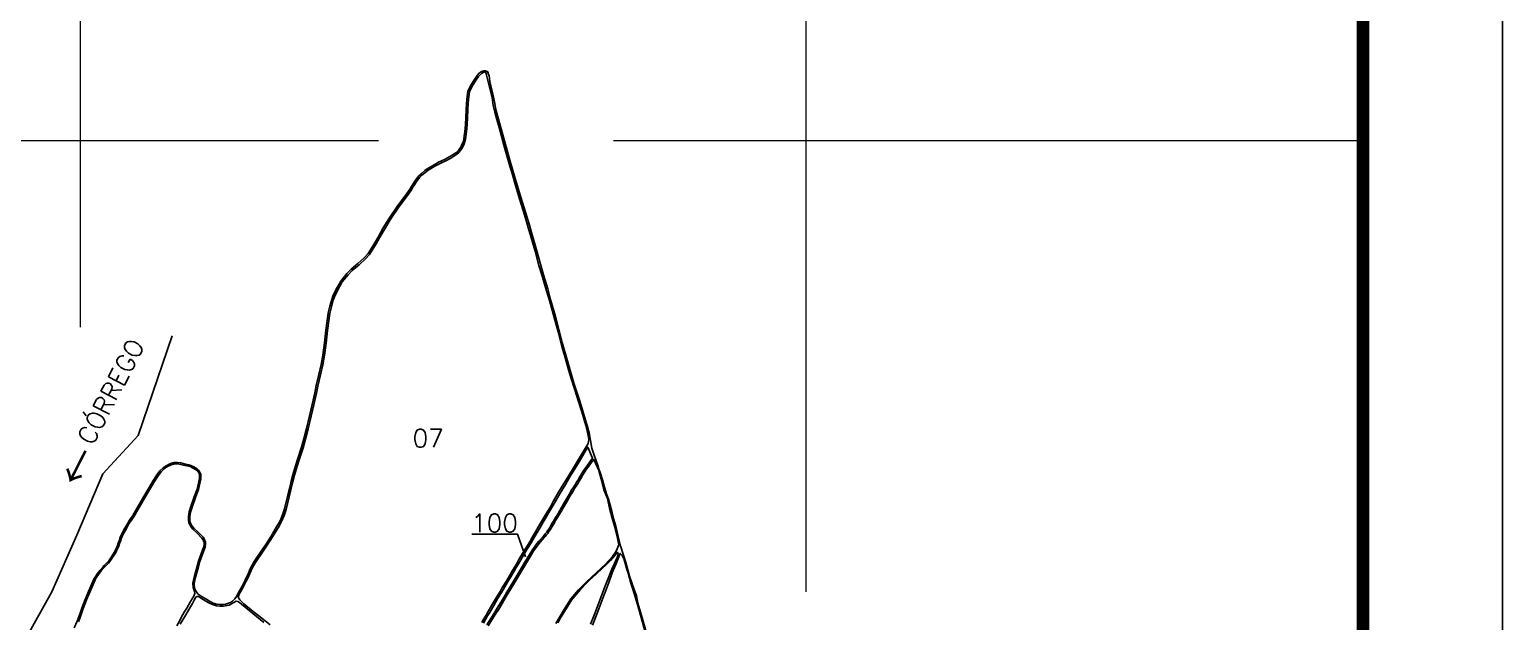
# Model space of a CAD drawing. Extents: x 736398 to 741648, y 7820208 to 7827633.
# Drawn here: x 739009 to 741648, y 7823938 to 7824999 of the extents above; entities that cross this region are included whole.
import ezdxf

# ---------------------------------------------------------------- set-up
doc = ezdxf.new("R2010")
doc.units = 0
doc.linetypes.add('CONTINUO', pattern=[0])
doc.linetypes.add('LIN0', pattern=[0])
for name, color, linetype in [('0114000935', 1, 'Continuous'), ('0114000935005', 5, 'Continuous'), ('0114000935006', 5, 'Continuous'), ('0114000935007', 5, 'Continuous'), ('0114000935084', 5, 'Continuous'), ('0114000935085', 5, 'Continuous'), ('0114000935098', 5, 'Continuous'), ('0114000935100', 5, 'Continuous'), ('CURSOS_D_AGUA', 174, 'Continuous'), ('MARGEM', 7, 'CONTINUO'), ('TEXTO', 7, 'Continuous')]:
    doc.layers.add(name, color=color, linetype=linetype)
doc.layers.add('MALHA', color=253, linetype='Continuous', lineweight=13)
doc.styles.add('SIMPLEX', font='simplex', dxfattribs={"height": 0.2})

msp = doc.modelspace()

# ---------------------------------------------------------------- linework, layer by layer
at = {"layer": '0114000935'}
msp.add_lwpolyline([(740113.6, 7823919.2), (740103.9, 7823952.6), (740101.6, 7823960.7), (740098.7, 7823970.9), (740096.3, 7823983.6), (740092.2, 7823995.3), (740087.6, 7824007.4), (740083.4, 7824019.2), (740080.8, 7824030.3), (740077, 7824043.8), (740072.8, 7824056.9), (740067.5, 7824073.6), (740063.2, 7824090.2), (740059, 7824108.5), (740055.2, 7824122.5), (740052, 7824135.3), (740048, 7824150.6), (740046.2, 7824157), (740043.1, 7824164.6), (740039.1, 7824178.8), (740035, 7824192), (740032.3, 7824201.1), (740029, 7824211.3), (740027.4, 7824216.2), (740024.6, 7824224.2), (740019.1, 7824239.7), (740016.1, 7824248.2), (740013.6, 7824262.1), (740012.6, 7824268.9), (740011.4, 7824276.3), (740010.5, 7824280.3), (740008.1, 7824289), (740005.1, 7824298.8), (740000.1, 7824314.7), (739997.1, 7824325), (739994.2, 7824334.4), (739984.2, 7824365.2), (739973.1, 7824402.5), (739963.1, 7824437.7), (739951, 7824484.3), (739942.4, 7824514.6), (739937.1, 7824533.9), (739929.8, 7824559), (739924.2, 7824578.4), (739916.8, 7824603.8), (739913.4, 7824616.2), (739907.9, 7824635.2), (739904.3, 7824647.9), (739894.8, 7824679.1), (739888.6, 7824699.9), (739877.7, 7824736.1), (739869.5, 7824764.8), (739859.7, 7824799), (739850.5, 7824831.7), (739844.4, 7824855.4), (739841.7, 7824868.8), (739839.9, 7824877.5), (739838, 7824885.9), (739835.3, 7824898), (739833.7, 7824905.4), (739832, 7824916.2), (739829.9, 7824920.5), (739830.3, 7824922), (739829.8, 7824922.9), (739825.9, 7824924.5), (739822.8, 7824924.4), (739818.6, 7824923.2), (739815.1, 7824920.9), (739810.7, 7824916.5), (739804.6, 7824907), (739799.3, 7824898.7), (739794.3, 7824887.9), (739792.2, 7824873.5), (739790.8, 7824856.5), (739790.4, 7824839.2), (739789.3, 7824820.9), (739786.8, 7824802.9), (739786, 7824798.8), (739784.7, 7824795), (739782.9, 7824791), (739780.8, 7824787.2), (739778.4, 7824783.6), (739775.8, 7824780.3), (739772.7, 7824777.7), (739765.8, 7824773.2), (739761.9, 7824770.9), (739753.3, 7824766.2), (739745.5, 7824762.5), (739741.7, 7824760.8), (739733.6, 7824756.4), (739725.4, 7824751.6), (739721.3, 7824749), (739717.2, 7824746.3), (739709.5, 7824739.7), (739705.7, 7824735.7), (739702.2, 7824731.3), (739699, 7824726.7), (739695.9, 7824722.1), (739693.1, 7824717.5), (739690.4, 7824713.1), (739687.7, 7824709), (739681.5, 7824700.9), (739668.5, 7824683.5), (739652.2, 7824659.3), (739642.6, 7824643.1), (739633.3, 7824626.8), (739627.2, 7824616.5), (739621.3, 7824606.7), (739615.4, 7824597.5), (739608.5, 7824589.8), (739597.2, 7824579.5), (739584.9, 7824569.1), (739577.2, 7824561.2), (739566.7, 7824548), (739557.6, 7824532.3), (739552.3, 7824520.9), (739550.2, 7824514.9), (739546.8, 7824502.7), (739543.9, 7824490.4), (739539.7, 7824459.9), (739537.2, 7824437.3), (739534.1, 7824415.4), (739531.2, 7824398.6), (739527.2, 7824380.7), (739522.4, 7824360.5), (739519.8, 7824347.8), (739514.9, 7824326.6), (739510.3, 7824306.3), (739504.9, 7824283.7), (739500.8, 7824267.7), (739495.9, 7824250.1), (739488.8, 7824228.2), (739485.3, 7824217.1), (739480.4, 7824200.7), (739477.6, 7824189.4), (739474.9, 7824178.1), (739471.1, 7824162), (739465.7, 7824139.6), (739462.1, 7824128.8), (739457.5, 7824118.2), (739451.3, 7824107.4), (739441.4, 7824090.9), (739432.2, 7824076.1), (739426.2, 7824067.3), (739410.9, 7824045.3), (739404.2, 7824032.4), (739401.3, 7824024.6), (739399.3, 7824021.1), (739395.1, 7824011.9), (739388.9, 7823999.8), (739382.4, 7823988.5), (739379.6, 7823982.5), (739376.6, 7823978.5), (739372.3, 7823974.2), (739368.7, 7823972.1), (739365.4, 7823970.8), (739359.9, 7823969.2), (739355.5, 7823968.3), (739349.8, 7823968.3), (739344.3, 7823968.8), (739337.9, 7823971), (739331.4, 7823974.2), (739326.6, 7823977), (739316.4, 7823983.5), (739310.9, 7823986.8), (739308.2, 7823989.8), (739304.8, 7823995.7), (739303.6, 7824002.5), (739303.7, 7824005.9), (739305.5, 7824014.9), (739309, 7824027.6), (739311.3, 7824036.1), (739314, 7824045.3), (739318.6, 7824058.4), (739321.7, 7824066.4), (739323.3, 7824071.2), (739324.1, 7824076), (739323.9, 7824079.9), (739323, 7824083.3), (739321.6, 7824086.2), (739319.6, 7824088.9), (739310.7, 7824097.9), (739303.1, 7824105.3), (739300.8, 7824107.9), (739298.9, 7824110.5), (739297.4, 7824113.1), (739296.3, 7824116), (739295.9, 7824119.2), (739295.9, 7824122.7), (739296, 7824126.2), (739296.6, 7824129.8), (739297.2, 7824133.6), (739298.3, 7824137.3), (739299.6, 7824141.1), (739306, 7824160.2), (739311.7, 7824174.2), (739315.6, 7824193.7), (739315.7, 7824201.1), (739314.7, 7824204.5), (739311.5, 7824209.3), (739308.9, 7824211.4), (739306.2, 7824213.2), (739303.3, 7824214.9), (739297.4, 7824217.7), (739294.2, 7824218.6), (739288.2, 7824219.7), (739279.7, 7824221.9), (739274, 7824222.6), (739267.9, 7824222.6), (739261.5, 7824220.9), (739254.7, 7824217.6), (739251.5, 7824215.7), (739248.3, 7824213.4), (739242.4, 7824207.6), (739236.9, 7824200.5), (739229.3, 7824188.3), (739219.5, 7824172.2), (739205.2, 7824147.8), (739198.6, 7824136), (739193.9, 7824128.1), (739191.5, 7824124.4), (739189.1, 7824121), (739186.8, 7824117.6), (739184.7, 7824114.2), (739181.4, 7824107.9), (739179.7, 7824104.9), (739176.1, 7824098.8), (739172.3, 7824091.2), (739170.6, 7824086.9), (739169, 7824082.6), (739167.5, 7824078.3), (739166.1, 7824074.2), (739164.4, 7824070.1), (739162.5, 7824065.8), (739160.3, 7824061.7), (739155.5, 7824053.7), (739150.6, 7824046.8), (739148.1, 7824044), (739142.7, 7824038.4), (739140.1, 7824035.4), (739135.2, 7824030), (739130.2, 7824023.8), (739126, 7824017.2), (739124, 7824013.6), (739118.4, 7824001), (739114.6, 7823991.6), (739108.3, 7823977.4), (739102.4, 7823961.9), (739098.6, 7823951.3), (739093.9, 7823938.3), (739088.4, 7823926.6)], dxfattribs=at)
at = {"layer": '0114000935005'}
msp.add_lwpolyline([(739272.4, 7823930.1), (739277.8, 7823939.6), (739281.2, 7823946.4), (739285.9, 7823954.5), (739290.4, 7823961.9), (739297.1, 7823973.5), (739303, 7823983.3), (739304.9, 7823987.8), (739304, 7823991.9), (739301.8, 7823998.9), (739301.4, 7824006.8), (739303.3, 7824015.1), (739304.4, 7824019.6), (739306.6, 7824028.3), (739308.9, 7824036.8), (739311.7, 7824046.1), (739316.3, 7824059.2), (739319.4, 7824067.2), (739320.8, 7824071.8), (739321.6, 7824076.1), (739321.4, 7824079.5), (739320.6, 7824082.4), (739319.4, 7824085), (739317.7, 7824087.3), (739308.9, 7824096.1), (739301.3, 7824103.6), (739298.9, 7824106.3), (739296.8, 7824109.1), (739295.1, 7824112), (739293.9, 7824115.4), (739293.4, 7824119), (739293.4, 7824122.7), (739293.6, 7824126.5), (739294.1, 7824130.2), (739294.8, 7824134.1), (739295.9, 7824138.1), (739297.3, 7824141.9), (739303.7, 7824161.1), (739309.3, 7824174.9), (739313.1, 7824194), (739313.2, 7824200.8), (739312.4, 7824203.4), (739309.6, 7824207.6), (739307.4, 7824209.4), (739304.8, 7824211.1), (739302.1, 7824212.7), (739296.6, 7824215.4), (739293.7, 7824216.2), (739287.6, 7824217.3), (739279.2, 7824219.4), (739273.8, 7824220.1), (739268.2, 7824220.1), (739262.4, 7824218.6), (739255.9, 7824215.4), (739252.9, 7824213.6), (739249.9, 7824211.5), (739244.3, 7824205.9), (739238.9, 7824199), (739231.4, 7824187), (739221.6, 7824170.9), (739207.3, 7824146.6), (739200.8, 7824134.7), (739196, 7824126.8), (739193.5, 7824123), (739191.2, 7824119.6), (739188.9, 7824116.3), (739186.9, 7824113), (739183.6, 7824106.7), (739181.9, 7824103.6), (739178.3, 7824097.6), (739174.6, 7824090.2), (739172.9, 7824086), (739171.4, 7824081.7), (739169.9, 7824077.4), (739168.4, 7824073.3), (739166.7, 7824069.1), (739164.7, 7824064.7), (739162.5, 7824060.4), (739157.6, 7824052.4), (739152.5, 7824045.3), (739149.9, 7824042.3), (739144.5, 7824036.7), (739142, 7824033.8), (739137.1, 7824028.4), (739132.2, 7824022.3), (739128.2, 7824015.9), (739126.2, 7824012.5), (739120.7, 7824000), (739116.9, 7823990.6), (739110.6, 7823976.4), (739104.7, 7823961), (739101, 7823950.5), (739096.2, 7823937.4)], dxfattribs=at)
at = {"layer": '0114000935006', "elevation": 637.6}
msp.add_lwpolyline([(739278.8, 7823933.1), (739288.5, 7823949.8), (739297, 7823964.1), (739300.6, 7823970.3), (739303.7, 7823975.9), (739305.8, 7823980.5), (739308, 7823982.8), (739311.6, 7823982.5), (739315.1, 7823980.4), (739319.5, 7823977.5), (739324.3, 7823974.5), (739330, 7823971.5), (739336.8, 7823968.2), (739343.7, 7823965.8), (739349.7, 7823965.3), (739355.7, 7823965.3), (739366.1, 7823967.2), (739374.5, 7823971.9), (739378.8, 7823974.2), (739381.9, 7823973.5), (739384.6, 7823971.8), (739408.8, 7823952.1), (739428.6, 7823936.3)], dxfattribs=at)
at = {"layer": '0114000935007', "elevation": 637.6}
msp.add_lwpolyline([(739439.6, 7823931.7), (739430.8, 7823938.8), (739422.4, 7823945.6), (739414, 7823952.3), (739406.3, 7823958.3), (739392.7, 7823969.7), (739390, 7823972.1), (739385.5, 7823976.5), (739382.3, 7823981.7), (739384.3, 7823986.8), (739390.2, 7823996.7), (739393.6, 7824004.6), (739399, 7824014.1), (739408.1, 7824034.5), (739413.4, 7824043.7), (739428.6, 7824065.6), (739434.7, 7824074.4), (739443.9, 7824089.3), (739453.9, 7824105.9), (739460.2, 7824116.9), (739464.9, 7824127.7), (739468.6, 7824138.8), (739474, 7824161.3), (739480.5, 7824188.7), (739483.3, 7824199.9), (739488.2, 7824216.3), (739491.6, 7824227.3), (739498.8, 7824249.2), (739503.7, 7824266.9), (739507.8, 7824283), (739513.3, 7824305.6), (739517.8, 7824325.9), (739522.7, 7824347.2), (739525.4, 7824359.8), (739530.1, 7824380.1), (739534.1, 7824398), (739537, 7824414.9), (739540.2, 7824436.9), (739542.7, 7824459.6), (739546.8, 7824489.9), (739549.7, 7824502), (739553, 7824513.9), (739555.1, 7824519.8), (739560.2, 7824531), (739569.1, 7824546.3), (739579.4, 7824559.2), (739587, 7824566.9), (739599.2, 7824577.2), (739610.6, 7824587.7), (739617.8, 7824595.6), (739623.9, 7824605.1), (739629.8, 7824614.9), (739635.9, 7824625.3), (739645.2, 7824641.6), (739654.7, 7824657.7), (739670.9, 7824681.8), (739683.9, 7824699.1), (739690.2, 7824707.3), (739692.9, 7824711.5), (739695.6, 7824715.9), (739698.5, 7824720.5), (739701.4, 7824725.1), (739704.6, 7824729.5), (739707.9, 7824733.8), (739711.6, 7824737.5), (739719.1, 7824743.9), (739722.9, 7824746.5), (739726.9, 7824749), (739735.1, 7824753.8), (739743, 7824758.1), (739746.8, 7824759.8), (739754.7, 7824763.6), (739763.4, 7824768.3), (739767.4, 7824770.6), (739774.5, 7824775.3), (739777.9, 7824778.3), (739780.8, 7824781.9), (739783.4, 7824785.7), (739785.6, 7824789.7), (739787.4, 7824793.9), (739788.9, 7824798), (739789.7, 7824802.4), (739792.3, 7824820.6), (739793.4, 7824839.1), (739793.8, 7824856.3), (739795.2, 7824873.2), (739797.2, 7824887), (739801.9, 7824897.3), (739803.9, 7824900.5), (739808.9, 7824908.4), (739812.9, 7824914.4), (739818.2, 7824919.7), (739821.2, 7824921.5), (739825.4, 7824922.6), (739826.9, 7824919.1), (739832.4, 7824897.6), (739837.4, 7824876.9), (739839.5, 7824862.6), (739842.6, 7824850.7), (739846, 7824837.5), (739849.9, 7824822.9), (739854.1, 7824807.7), (739858.8, 7824791.7), (739868.3, 7824758.1), (739873.4, 7824740.4), (739880.3, 7824717.4), (739884.7, 7824701.5), (739889.3, 7824685.6), (739895.4, 7824666.5), (739902.2, 7824644), (739914.4, 7824601.4), (739921.5, 7824575.8), (739926.6, 7824558.8), (739933.4, 7824536.5), (739940.2, 7824513.3), (739948.8, 7824482.7), (739955.6, 7824457), (739962.3, 7824430.7), (739967.6, 7824412.5), (739974, 7824391.3), (739978.8, 7824375.2), (739985.5, 7824352.9), (739992.4, 7824332.1), (739998.1, 7824313.8), (740002.5, 7824299), (740005.6, 7824289), (740008.1, 7824279.5), (740009.9, 7824271.2), (740010.4, 7824267.4), (740010.8, 7824264.2), (740009.4, 7824256.9), (739990.7, 7824225.4), (739983.2, 7824213.1), (739974.9, 7824199.6), (739966.2, 7824184.9), (739961.5, 7824177.4), (739956.6, 7824169.6), (739947.1, 7824152.6), (739941.9, 7824143.6), (739936.7, 7824134.9), (739931.5, 7824126.2), (739926.2, 7824117.3), (739920.8, 7824108.1), (739915.4, 7824098.8), (739910, 7824089.6), (739904.8, 7824080.7), (739899.6, 7824072.3), (739894.8, 7824064.4), (739890.4, 7824056.9), (739886.2, 7824049.9), (739882.1, 7824042.9), (739878.1, 7824036.1), (739874.2, 7824029.3), (739870.2, 7824022.6), (739862.7, 7824009.7), (739855.2, 7823997.5), (739851.7, 7823991.7), (739844.7, 7823980.2), (739837.7, 7823968.2), (739830.6, 7823955.7), (739826.9, 7823949.4), (739822.9, 7823942.9), (739819.2, 7823936.2)], dxfattribs=at)
at = {"layer": '0114000935084', "linetype": 'CONTINUO', "elevation": 625.1}
msp.add_lwpolyline([(739955.1, 7823935.6), (739959.9, 7823944.3), (739969.9, 7823960.7), (739979.8, 7823975.9), (739985, 7823982.9), (739995.6, 7823995.5), (740006.6, 7824006.5), (740012.2, 7824011.9), (740023.7, 7824022.6), (740035.3, 7824033.5), (740040.5, 7824038.4), (740049.4, 7824047.1), (740056.6, 7824055.3), (740060.6, 7824060), (740062, 7824061.9), (740063.6, 7824058.6), (740061.4, 7824052.5), (740060, 7824049.2), (740056.8, 7824042), (740052.1, 7824031.4), (740042.8, 7824008.8), (740039.5, 7823999.8), (740032.4, 7823981), (740025.1, 7823961.9), (740021.3, 7823952.3), (740013.7, 7823932.8)], dxfattribs=at)
at = {"layer": '0114000935085', "linetype": 'CONTINUO', "elevation": 625.1}
msp.add_lwpolyline([(740112.6, 7823916.7), (740104.5, 7823944.8), (740098.9, 7823964.4), (740094.7, 7823980.1), (740089.2, 7823997.6), (740086.2, 7824006.6), (740081, 7824024.7), (740078.4, 7824033.5), (740073.5, 7824050.9), (740070.5, 7824056.2), (740067.1, 7824059.9), (740065.9, 7824056.6), (740058.6, 7824038.9), (740052.9, 7824025.1), (740046.6, 7824007.5), (740043.2, 7823998.4), (740036.1, 7823979.6), (740028.8, 7823960.5), (740025.1, 7823950.8), (740017.4, 7823931.4)], dxfattribs=at)
at = {"layer": '0114000935098', "elevation": 637.6}
msp.add_lwpolyline([(739951.8, 7823934.1), (739965.5, 7823957.5), (739978.6, 7823978.6), (739992, 7823994.5), (740007.1, 7824009.5), (740023.9, 7824025.1), (740040.5, 7824040.8), (740053.1, 7824054.1), (740059.8, 7824063.7), (740064.7, 7824075.3), (740062.1, 7824087.4), (740057.4, 7824106.8), (740052.8, 7824123.1), (740048.1, 7824141), (740044, 7824158.2), (740037.9, 7824173.7), (740032.8, 7824193.1), (740028.8, 7824208.6), (740019.6, 7824228.4), (740015.2, 7824222), (740013.7, 7824220.1), (740010.8, 7824216.4), (740009.4, 7824214.5), (740006.3, 7824210), (740004.4, 7824207.3), (740002.7, 7824204.5), (739999.1, 7824198.7), (739997.4, 7824195.6), (739993.7, 7824189.2), (739991.6, 7824185.9), (739989.3, 7824182.4), (739985.1, 7824175.9), (739983.2, 7824172.8), (739981.4, 7824169.7), (739979.7, 7824166.8), (739978, 7824164.1), (739976.4, 7824161.2), (739974.6, 7824158.1), (739972.9, 7824155.1), (739971.1, 7824152.1), (739969.4, 7824149.2), (739967.7, 7824146.3), (739966.1, 7824143.4), (739964.5, 7824140.6), (739962.9, 7824137.9), (739961.4, 7824135.2), (739958.1, 7824129.9), (739956.6, 7824127.2), (739955, 7824124.7), (739953.5, 7824122.6), (739952.2, 7824120.9), (739951.1, 7824118.8), (739949.8, 7824116.2), (739948.4, 7824113.5), (739946.8, 7824110.8), (739945.2, 7824107.9), (739943.4, 7824104.9), (739941.5, 7824102), (739939.4, 7824098.9), (739937.2, 7824095.7), (739935, 7824092.9), (739932.8, 7824090.4), (739931, 7824088.4), (739923.4, 7824079.8), (739920.2, 7824075.5), (739916.3, 7824070.5), (739912.3, 7824064.8), (739908.3, 7824058.2), (739899, 7824042.8), (739888.5, 7824025.2), (739877.7, 7824007.1), (739866.5, 7823988.8), (739861.1, 7823979.5), (739855.4, 7823969.9), (739849.3, 7823960.1), (739843, 7823950.2), (739830.5, 7823930.1)], dxfattribs=at)
at = {"layer": '0114000935100', "elevation": 637.6}
msp.add_lwpolyline([(739827.9, 7823931.7), (739840.5, 7823951.8), (739846.7, 7823961.7), (739852.8, 7823971.5), (739858.5, 7823981), (739863.9, 7823990.3), (739875.1, 7824008.7), (739886, 7824026.8), (739896.4, 7824044.4), (739905.7, 7824059.8), (739909.8, 7824066.5), (739913.9, 7824072.3), (739917.8, 7824077.4), (739921.1, 7824081.7), (739928.8, 7824090.4), (739930.5, 7824092.4), (739932.7, 7824094.8), (739934.8, 7824097.5), (739936.9, 7824100.6), (739939, 7824103.6), (739940.8, 7824106.5), (739942.6, 7824109.4), (739944.2, 7824112.3), (739945.8, 7824115), (739947.2, 7824117.6), (739948.5, 7824120.2), (739949.7, 7824122.5), (739951, 7824124.4), (739952.5, 7824126.3), (739954, 7824128.7), (739955.6, 7824131.4), (739958.8, 7824136.7), (739960.3, 7824139.4), (739961.9, 7824142.1), (739963.5, 7824144.9), (739965.1, 7824147.8), (739966.8, 7824150.7), (739968.5, 7824153.6), (739970.3, 7824156.6), (739972, 7824159.6), (739973.7, 7824162.7), (739975.5, 7824165.6), (739977.1, 7824168.4), (739978.8, 7824171.2), (739980.6, 7824174.3), (739982.6, 7824177.5), (739986.8, 7824184.1), (739989, 7824187.5), (739991.1, 7824190.8), (739994.8, 7824197.1), (739996.6, 7824200.2), (740000.1, 7824206.1), (740001.9, 7824209), (740003.8, 7824211.7), (740007, 7824216.2), (740008.4, 7824218.2), (740011.3, 7824221.9), (740012.8, 7824223.8), (740017.6, 7824230.8), (740009, 7824250.3), (740007.1, 7824247.1), (740004.8, 7824243.4), (739993.2, 7824223.8), (739985.8, 7824211.6), (739977.5, 7824198), (739968.7, 7824183.4), (739964.1, 7824175.8), (739959.2, 7824168.1), (739949.7, 7824151.1), (739944.5, 7824142.1), (739939.3, 7824133.4), (739934.1, 7824124.7), (739928.8, 7824115.8), (739923.4, 7824106.6), (739918, 7824097.3), (739912.6, 7824088.1), (739907.4, 7824079.1), (739902.2, 7824070.7), (739897.4, 7824062.8), (739893, 7824055.4), (739888.8, 7824048.3), (739884.7, 7824041.4), (739880.7, 7824034.6), (739876.8, 7824027.8), (739872.8, 7824021.1), (739865.3, 7824008.2), (739857.8, 7823996), (739854.3, 7823990.1), (739847.3, 7823978.7), (739840.3, 7823966.7), (739833.2, 7823954.2), (739829.4, 7823947.9), (739825.5, 7823941.4), (739821.8, 7823934.7)], dxfattribs=at)
at = {"layer": 'CURSOS_D_AGUA'}
msp.add_lwpolyline([(738882.4, 7823664.3), (738925.8, 7823757.1), (738982.4, 7823872.4), (739048.5, 7823991.3), (739093.6, 7824092.7), (739140, 7824202.2), (739203.2, 7824271.1), (739264.2, 7824450)], dxfattribs=at)
at = {"layer": 'MALHA'}
for points in [[(739100, 7824465.4), (739100, 7825292.3)], [(740400, 7823991), (740400, 7825166.6)], [(736647.9, 7824800), (739633.8, 7824800)], [(740055.3, 7824800), (741397.9, 7824800)]]:
    msp.add_lwpolyline(points, dxfattribs=at)
at = {"layer": 'MARGEM', "color": 174, "linetype": 'LIN0', "flags": 128}
msp.add_lwpolyline([(741647.9, 7820208.1), (741647.9, 7827633.1), (736397.9, 7827633.1), (736397.9, 7820208.1)], close=True, dxfattribs=at)
msp.add_lwpolyline([(741647.9, 7820208.1), (741647.9, 7827633.1), (736397.9, 7827633.1), (736397.9, 7820208.1)], close=True, dxfattribs=at)
at = {"layer": 'MARGEM', "color": 174, "linetype": 'LIN0', "const_width": 22.7, "flags": 128}
msp.add_lwpolyline([(741397.9, 7821044.1), (741397.9, 7827383.1), (736647.9, 7827383.1), (736647.9, 7821044.1)], close=True, dxfattribs=at)
at = {"layer": 'TEXTO'}
msp.add_lwpolyline([(739897.4, 7824053.5), (739883, 7824094.2), (739801.3, 7824094.2)], dxfattribs=at)

# ---------------------------------------------------------------- texts
at = {"layer": 'TEXTO', "linetype": 'Continuous', "style": 'SIMPLEX'}
msp.add_text('07', height=32.5, dxfattribs=at).set_placement((739695.1, 7824250))
at = {"layer": 'TEXTO', "style": 'SIMPLEX'}
msp.add_text('100', height=32.5, dxfattribs=at).set_placement((739800.1, 7824098))
at = {"layer": 'TEXTO', "width": 219.305, "attachment_point": 1, "style": 'SIMPLEX'}
for s, insert, char_height, rotation in [('CÓRREGO', (739092.8, 7824266.4), 32.5, 62.5844), ('{\\fSimSun|b0|i0|c134|p2;←}', (739057.8, 7824196.5), 50, 63)]:
    msp.add_mtext(s, dxfattribs=dict(at, insert=insert, char_height=char_height, rotation=rotation))

doc.saveas('drawing.dxf')
